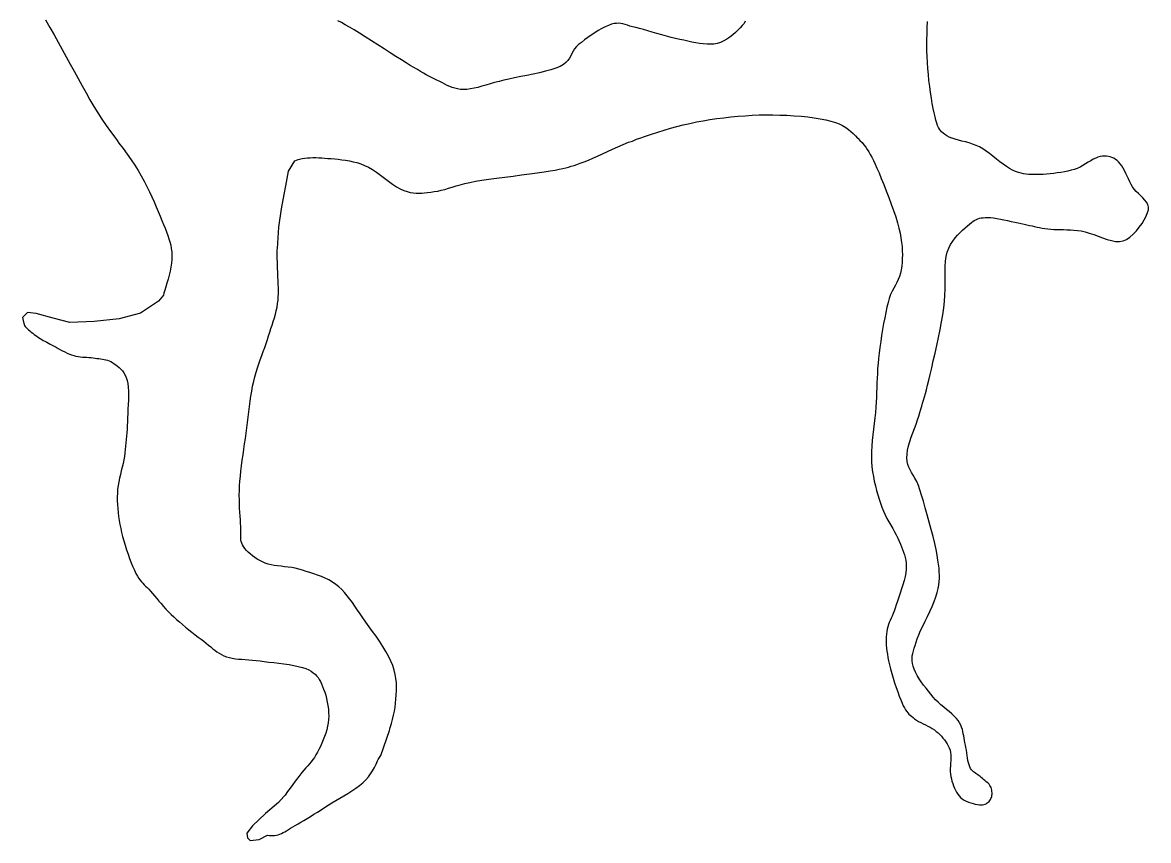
# Model space of a CAD drawing. Header units: inches. Extents: x 1341578 to 1502124, y 557203 to 748561.
# Drawn here: x 1496427 to 1497096, y 603491 to 603977 of the extents above; entities that cross this region are included whole.
import ezdxf

# ---------------------------------------------------------------- set-up
doc = ezdxf.new("R2010")
doc.units = ezdxf.units.IN
doc.header["$MEASUREMENT"] = 0
doc.layers.add('Zipcode', color=7, linetype='Continuous')

msp = doc.modelspace()

# ---------------------------------------------------------------- linework, layer by layer
at = {"layer": 'Zipcode'}
for points in [[(1496440.83, 603978.85), (1496443.39, 603974.37), (1496445.91, 603969.94), (1496448.37, 603965.62), (1496450.77, 603961.33), (1496453.14, 603957.02), (1496455.5, 603952.69), (1496457.85, 603948.36), (1496460.18, 603944.06), (1496462.51, 603939.8), (1496464.84, 603935.61), (1496467.18, 603931.5), (1496469.52, 603927.5), (1496471.88, 603923.62), (1496474.3, 603919.86), (1496476.79, 603916.21), (1496479.32, 603912.65), (1496481.88, 603909.17), (1496483.36, 603907.18), (1496483.37, 603907.17), (1496484.41, 603905.77), (1496486.89, 603902.42), (1496489.3, 603899.13), (1496491.6, 603895.87), (1496493.76, 603892.65), (1496495.76, 603889.45), (1496497.61, 603886.26), (1496499.34, 603883.09), (1496500.97, 603879.95), (1496502.5, 603876.84), (1496503.94, 603873.8), (1496505.28, 603870.82), (1496506.55, 603867.91), (1496507.73, 603865.1), (1496508.84, 603862.39), (1496509.88, 603859.8), (1496510.86, 603857.37), (1496511.78, 603855.09), (1496512.63, 603852.95), (1496513.4, 603850.89), (1496514.07, 603848.91), (1496514.67, 603846.97), (1496515.15, 603845.03), (1496515.53, 603843.06), (1496515.78, 603841.04), (1496515.92, 603838.93), (1496515.88, 603836.71), (1496515.65, 603834.39), (1496515.28, 603832), (1496514.78, 603829.6), (1496514.2, 603827.19), (1496513.57, 603824.83), (1496512.92, 603822.56), (1496512.28, 603820.39), (1496511.68, 603818.37), (1496511.17, 603816.54), (1496510.9, 603815.45), (1496508.01, 603811.85), (1496497.19, 603804.59), (1496484.52, 603801.25), (1496469.77, 603799.71), (1496455.23, 603799.19), (1496445.25, 603801.67), (1496435.27, 603804.49), (1496430.03, 603804.99), (1496427.12, 603802.17), (1496427.81, 603798.54), (1496428.13, 603798.31), (1496428.09, 603798.2), (1496428.14, 603797.81), (1496428.36, 603797.35), (1496428.75, 603796.81), (1496429.28, 603796.2), (1496429.93, 603795.54), (1496430.67, 603794.84), (1496431.48, 603794.13), (1496432.34, 603793.42), (1496433.22, 603792.71), (1496434.1, 603792.04), (1496434.95, 603791.4), (1496435.79, 603790.8), (1496436.66, 603790.22), (1496437.56, 603789.65), (1496438.5, 603789.08), (1496439.47, 603788.53), (1496440.46, 603787.98), (1496441.49, 603787.41), (1496442.54, 603786.84), (1496443.62, 603786.27), (1496444.74, 603785.68), (1496445.9, 603785.06), (1496447.11, 603784.39), (1496448.37, 603783.69), (1496449.65, 603782.99), (1496450.97, 603782.29), (1496452.29, 603781.62), (1496453.62, 603780.98), (1496454.95, 603780.4), (1496456.26, 603779.88), (1496457.56, 603779.44), (1496458.84, 603779.11), (1496460.14, 603778.88), (1496461.45, 603778.71), (1496462.75, 603778.59), (1496464.05, 603778.52), (1496465.34, 603778.46), (1496466.6, 603778.39), (1496467.85, 603778.31), (1496469.06, 603778.19), (1496470.23, 603778.02), (1496471.37, 603777.84), (1496472.47, 603777.69), (1496473.55, 603777.56), (1496474.6, 603777.41), (1496475.63, 603777.25), (1496476.64, 603777.03), (1496477.64, 603776.75), (1496478.61, 603776.38), (1496479.58, 603775.92), (1496480.53, 603775.32), (1496481.51, 603774.65), (1496482.52, 603773.94), (1496483.54, 603773.17), (1496484.55, 603772.34), (1496485.54, 603771.42), (1496486.47, 603770.38), (1496487.33, 603769.21), (1496488.1, 603767.9), (1496488.76, 603766.42), (1496489.27, 603764.76), (1496489.64, 603762.84), (1496489.88, 603760.67), (1496490.01, 603758.27), (1496490.04, 603755.71), (1496490, 603753.05), (1496489.91, 603750.34), (1496489.78, 603747.64), (1496489.65, 603744.99), (1496489.51, 603742.47), (1496489.41, 603740.11), (1496489.32, 603737.9), (1496489.21, 603735.76), (1496489.09, 603733.69), (1496488.95, 603731.67), (1496488.78, 603729.68), (1496488.59, 603727.7), (1496488.39, 603725.72), (1496488.16, 603723.72), (1496487.9, 603721.68), (1496487.62, 603719.61), (1496487.27, 603717.49), (1496486.83, 603715.36), (1496486.34, 603713.22), (1496485.8, 603711.06), (1496485.27, 603708.89), (1496484.76, 603706.72), (1496484.29, 603704.52), (1496483.9, 603702.3), (1496483.61, 603700.08), (1496483.46, 603697.83), (1496483.41, 603695.56), (1496483.44, 603693.27), (1496483.53, 603690.97), (1496483.69, 603688.64), (1496483.91, 603686.3), (1496484.2, 603683.95), (1496484.56, 603681.58), (1496484.97, 603679.22), (1496485.44, 603676.83), (1496485.97, 603674.45), (1496486.57, 603671.98), (1496487.28, 603669.41), (1496488.08, 603666.77), (1496488.94, 603664.1), (1496489.85, 603661.45), (1496490.78, 603658.85), (1496491.74, 603656.38), (1496492.7, 603654.06), (1496493.63, 603651.93), (1496494.51, 603650.04), (1496495.36, 603648.44), (1496496.17, 603647.12), (1496496.97, 603646), (1496497.76, 603645.04), (1496498.56, 603644.19), (1496499.39, 603643.37), (1496500.26, 603642.56), (1496501.19, 603641.67), (1496502.17, 603640.66), (1496503.25, 603639.48), (1496504.4, 603638.13), (1496505.61, 603636.72), (1496506.86, 603635.23), (1496508.17, 603633.69), (1496509.53, 603632.11), (1496510.92, 603630.52), (1496512.37, 603628.92), (1496513.86, 603627.33), (1496515.38, 603625.76), (1496516.94, 603624.25), (1496518.57, 603622.75), (1496520.32, 603621.22), (1496522.13, 603619.69), (1496524, 603618.15), (1496525.89, 603616.63), (1496527.78, 603615.13), (1496529.64, 603613.69), (1496531.45, 603612.3), (1496533.19, 603610.98), (1496534.82, 603609.75), (1496536.32, 603608.59), (1496537.69, 603607.46), (1496538.98, 603606.38), (1496540.23, 603605.36), (1496541.44, 603604.39), (1496542.67, 603603.48), (1496543.94, 603602.63), (1496545.28, 603601.86), (1496546.73, 603601.16), (1496548.32, 603600.53), (1496550.02, 603600.03), (1496551.78, 603599.65), (1496553.6, 603599.38), (1496555.48, 603599.19), (1496557.42, 603599.04), (1496559.44, 603598.92), (1496561.53, 603598.8), (1496563.69, 603598.63), (1496565.92, 603598.42), (1496568.24, 603598.13), (1496570.75, 603597.78), (1496573.49, 603597.44), (1496576.41, 603597.09), (1496579.43, 603596.73), (1496582.46, 603596.34), (1496585.46, 603595.9), (1496588.33, 603595.41), (1496590.99, 603594.86), (1496593.39, 603594.23), (1496595.45, 603593.53), (1496597.16, 603592.76), (1496598.64, 603591.95), (1496599.89, 603591.09), (1496600.97, 603590.19), (1496601.89, 603589.21), (1496602.7, 603588.15), (1496603.41, 603587.02), (1496604.08, 603585.79), (1496604.73, 603584.45), (1496605.39, 603583), (1496606.04, 603581.4), (1496606.67, 603579.63), (1496607.25, 603577.74), (1496607.77, 603575.75), (1496608.22, 603573.68), (1496608.59, 603571.57), (1496608.85, 603569.45), (1496609.02, 603567.34), (1496609.06, 603565.26), (1496608.98, 603563.26), (1496608.75, 603561.28), (1496608.37, 603559.26), (1496607.87, 603557.22), (1496607.24, 603555.18), (1496606.54, 603553.15), (1496605.77, 603551.16), (1496604.94, 603549.2), (1496604.08, 603547.32), (1496603.21, 603545.52), (1496602.35, 603543.82), (1496601.47, 603542.24), (1496600.57, 603540.82), (1496599.62, 603539.49), (1496598.64, 603538.24), (1496597.62, 603537.02), (1496596.57, 603535.8), (1496595.47, 603534.55), (1496594.33, 603533.24), (1496593.16, 603531.82), (1496591.93, 603530.27), (1496590.62, 603528.55), (1496589.21, 603526.66), (1496587.73, 603524.66), (1496586.18, 603522.6), (1496584.62, 603520.51), (1496583.08, 603518.43), (1496582.36, 603517.49), (1496579.24, 603514), (1496571.57, 603507.51), (1496563.75, 603500.2), (1496560.4, 603495.69), (1496560.7, 603493.09), (1496562.38, 603491.43), (1496567.77, 603491.96), (1496572.77, 603494.55), (1496573.78, 603494.4), (1496574.81, 603494.33), (1496575.87, 603494.33), (1496576.92, 603494.41), (1496577.96, 603494.58), (1496578.95, 603494.84), (1496579.94, 603495.18), (1496580.91, 603495.58), (1496581.91, 603496.07), (1496582.93, 603496.62), (1496584.01, 603497.24), (1496585.16, 603497.91), (1496586.4, 603498.66), (1496587.75, 603499.47), (1496589.21, 603500.33), (1496590.81, 603501.26), (1496592.54, 603502.28), (1496594.36, 603503.37), (1496596.27, 603504.54), (1496598.26, 603505.75), (1496600.3, 603507.01), (1496602.38, 603508.31), (1496604.49, 603509.64), (1496606.6, 603510.99), (1496608.7, 603512.34), (1496610.87, 603513.7), (1496613.18, 603515.09), (1496615.59, 603516.51), (1496618.03, 603517.95), (1496620.48, 603519.42), (1496622.87, 603520.93), (1496625.18, 603522.49), (1496627.35, 603524.09), (1496629.34, 603525.74), (1496631.1, 603527.45), (1496632.63, 603529.2), (1496633.97, 603531.01), (1496635.16, 603532.85), (1496636.22, 603534.75), (1496637.18, 603536.68), (1496638.05, 603538.66), (1496638.42, 603539.57), (1496640.11, 603541.87), (1496645.26, 603556.85), (1496645.32, 603557.63), (1496645.62, 603558.51), (1496646.36, 603560.93), (1496647.03, 603563.36), (1496647.62, 603565.8), (1496648.09, 603568.24), (1496648.45, 603570.67), (1496648.73, 603573.07), (1496648.99, 603575.47), (1496649.18, 603577.86), (1496649.3, 603580.26), (1496649.33, 603582.69), (1496649.23, 603585.13), (1496648.98, 603587.59), (1496648.56, 603590.11), (1496647.95, 603592.67), (1496647.11, 603595.28), (1496645.99, 603598), (1496644.59, 603600.85), (1496642.96, 603603.78), (1496641.14, 603606.75), (1496639.2, 603609.75), (1496637.18, 603612.71), (1496635.14, 603615.62), (1496633.12, 603618.44), (1496631.2, 603621.11), (1496629.42, 603623.63), (1496627.76, 603626.01), (1496626.17, 603628.33), (1496624.62, 603630.58), (1496623.1, 603632.74), (1496621.57, 603634.81), (1496620.02, 603636.79), (1496618.43, 603638.67), (1496616.78, 603640.43), (1496615.04, 603642.08), (1496613.18, 603643.58), (1496611.22, 603644.95), (1496609.14, 603646.17), (1496606.97, 603647.25), (1496604.73, 603648.22), (1496602.46, 603649.09), (1496600.16, 603649.88), (1496597.87, 603650.6), (1496595.62, 603651.28), (1496593.41, 603651.92), (1496591.27, 603652.55), (1496589.16, 603653.1), (1496587.04, 603653.52), (1496584.91, 603653.83), (1496582.81, 603654.08), (1496580.73, 603654.31), (1496578.69, 603654.53), (1496576.72, 603654.79), (1496574.82, 603655.13), (1496573.01, 603655.58), (1496571.31, 603656.16), (1496569.68, 603656.89), (1496568.1, 603657.7), (1496566.56, 603658.59), (1496565.09, 603659.55), (1496563.7, 603660.56), (1496562.4, 603661.62), (1496561.21, 603662.7), (1496560.13, 603663.79), (1496559.19, 603664.91), (1496558.38, 603666), (1496557.77, 603667.06), (1496557.33, 603668.07), (1496557.06, 603669.06), (1496556.9, 603670.06), (1496556.84, 603671.1), (1496556.84, 603672.22), (1496556.87, 603673.43), (1496556.9, 603674.78), (1496556.89, 603676.29), (1496556.83, 603677.99), (1496556.69, 603679.87), (1496556.55, 603681.9), (1496556.4, 603684.08), (1496556.25, 603686.37), (1496556.13, 603688.79), (1496556.02, 603691.29), (1496555.96, 603693.89), (1496555.94, 603696.55), (1496555.98, 603699.26), (1496556.11, 603702.02), (1496556.3, 603704.87), (1496556.58, 603707.84), (1496556.9, 603710.91), (1496557.29, 603714.07), (1496557.71, 603717.29), (1496558.16, 603720.54), (1496558.62, 603723.8), (1496559.08, 603727.05), (1496559.54, 603730.26), (1496559.98, 603733.41), (1496560.38, 603736.54), (1496560.77, 603739.7), (1496561.15, 603742.88), (1496561.54, 603746.06), (1496561.94, 603749.22), (1496562.37, 603752.34), (1496562.82, 603755.43), (1496563.31, 603758.44), (1496563.86, 603761.38), (1496564.47, 603764.21), (1496565.13, 603766.94), (1496565.87, 603769.57), (1496566.67, 603772.13), (1496567.5, 603774.61), (1496568.37, 603777.04), (1496569.25, 603779.44), (1496570.14, 603781.84), (1496571.02, 603784.23), (1496571.89, 603786.65), (1496572.74, 603789.13), (1496573.37, 603791.25), (1496574.03, 603793.38), (1496574.72, 603795.5), (1496575.42, 603797.63), (1496576.1, 603799.75), (1496576.76, 603801.88), (1496577.37, 603804), (1496577.91, 603806.12), (1496578.37, 603808.24), (1496578.71, 603810.35), (1496578.96, 603812.41), (1496579.11, 603814.35), (1496579.18, 603816.25), (1496579.19, 603818.12), (1496579.14, 603820.02), (1496579.06, 603822), (1496578.96, 603824.08), (1496578.85, 603826.31), (1496578.76, 603828.75), (1496578.69, 603831.41), (1496578.62, 603834.39), (1496578.52, 603837.68), (1496578.4, 603841.22), (1496578.36, 603842.3), (1496578.62, 603843.16), (1496579.36, 603855.77), (1496581.04, 603866.72), (1496582.54, 603875.08), (1496583.58, 603880.39), (1496585.15, 603889.09), (1496588.93, 603895.17), (1496590.93, 603895.95), (1496591.79, 603896.15), (1496593.31, 603896.49), (1496594.87, 603896.74), (1496596.44, 603896.93), (1496598.04, 603897.05), (1496599.68, 603897.1), (1496601.37, 603897.1), (1496603.1, 603897.05), (1496604.87, 603896.95), (1496606.71, 603896.82), (1496608.61, 603896.65), (1496610.58, 603896.47), (1496612.62, 603896.29), (1496614.73, 603896.08), (1496616.89, 603895.84), (1496619.09, 603895.54), (1496621.33, 603895.15), (1496623.58, 603894.68), (1496625.85, 603894.09), (1496628.12, 603893.36), (1496630.39, 603892.49), (1496632.68, 603891.37), (1496635.03, 603889.97), (1496637.43, 603888.36), (1496639.84, 603886.61), (1496642.27, 603884.8), (1496644.67, 603883.02), (1496647.03, 603881.32), (1496649.34, 603879.8), (1496651.56, 603878.52), (1496653.68, 603877.55), (1496655.68, 603876.88), (1496657.53, 603876.4), (1496659.29, 603876.09), (1496660.98, 603875.93), (1496662.65, 603875.91), (1496664.32, 603875.99), (1496666.03, 603876.14), (1496667.81, 603876.36), (1496669.71, 603876.62), (1496671.75, 603876.89), (1496673.85, 603877.22), (1496675.92, 603877.68), (1496677.99, 603878.24), (1496680.13, 603878.86), (1496682.34, 603879.54), (1496684.7, 603880.26), (1496687.22, 603880.98), (1496689.96, 603881.7), (1496692.94, 603882.4), (1496696.23, 603883.04), (1496699.96, 603883.66), (1496704.21, 603884.28), (1496708.82, 603884.91), (1496713.68, 603885.53), (1496718.65, 603886.16), (1496723.6, 603886.78), (1496728.39, 603887.39), (1496732.9, 603888), (1496737, 603888.59), (1496740.54, 603889.18), (1496743.5, 603889.72), (1496745.99, 603890.19), (1496748.1, 603890.62), (1496749.94, 603891.04), (1496751.6, 603891.47), (1496753.2, 603891.93), (1496754.81, 603892.44), (1496756.56, 603893.05), (1496758.53, 603893.75), (1496760.83, 603894.6), (1496763.39, 603895.59), (1496766.05, 603896.74), (1496768.82, 603897.99), (1496771.68, 603899.33), (1496774.63, 603900.72), (1496777.67, 603902.15), (1496780.78, 603903.57), (1496783.97, 603904.95), (1496787.21, 603906.28), (1496789.48, 603906.95), (1496791.98, 603908.03), (1496793.9, 603908.71), (1496797.37, 603909.9), (1496800.93, 603911.1), (1496804.57, 603912.28), (1496808.27, 603913.42), (1496812.03, 603914.53), (1496815.84, 603915.57), (1496819.7, 603916.55), (1496823.58, 603917.45), (1496827.49, 603918.25), (1496831.45, 603918.97), (1496835.52, 603919.64), (1496839.66, 603920.25), (1496843.85, 603920.8), (1496848.07, 603921.27), (1496852.3, 603921.67), (1496856.51, 603922), (1496860.69, 603922.26), (1496864.81, 603922.42), (1496868.86, 603922.5), (1496872.92, 603922.48), (1496877.09, 603922.4), (1496881.31, 603922.23), (1496885.52, 603921.98), (1496889.67, 603921.65), (1496893.69, 603921.25), (1496897.54, 603920.77), (1496901.15, 603920.2), (1496904.48, 603919.56), (1496907.46, 603918.84), (1496910.08, 603918.03), (1496912.38, 603917.12), (1496914.41, 603916.12), (1496916.21, 603915.04), (1496917.83, 603913.89), (1496919.31, 603912.67), (1496920.68, 603911.4), (1496922, 603910.07), (1496923.31, 603908.72), (1496923.62, 603908.39), (1496924.64, 603907.32), (1496925.93, 603905.97), (1496927.07, 603904.65), (1496928.1, 603903.34), (1496929.06, 603901.99), (1496929.95, 603900.57), (1496930.84, 603899.03), (1496931.73, 603897.32), (1496932.66, 603895.4), (1496933.66, 603893.24), (1496934.76, 603890.79), (1496936.01, 603887.95), (1496937.38, 603884.7), (1496938.84, 603881.14), (1496940.35, 603877.36), (1496941.86, 603873.45), (1496943.33, 603869.49), (1496944.7, 603865.6), (1496945.95, 603861.83), (1496947.01, 603858.31), (1496947.86, 603855.1), (1496948.51, 603852.16), (1496949.03, 603849.38), (1496949.41, 603846.74), (1496949.68, 603844.2), (1496949.83, 603841.77), (1496949.89, 603839.43), (1496949.84, 603837.14), (1496949.7, 603834.89), (1496949.49, 603832.68), (1496949.2, 603830.48), (1496948.78, 603828.39), (1496948.18, 603826.48), (1496947.45, 603824.69), (1496946.62, 603822.98), (1496945.72, 603821.27), (1496944.78, 603819.54), (1496943.84, 603817.69), (1496942.93, 603815.69), (1496942.1, 603813.48), (1496941.36, 603811), (1496940.69, 603808.21), (1496940.03, 603805.16), (1496939.39, 603801.9), (1496938.76, 603798.48), (1496938.16, 603794.96), (1496937.59, 603791.4), (1496937.06, 603787.84), (1496936.56, 603784.34), (1496936.14, 603780.96), (1496935.74, 603777.75), (1496935.43, 603774.7), (1496935.19, 603771.75), (1496935.02, 603768.87), (1496934.89, 603766.05), (1496934.79, 603763.25), (1496934.7, 603760.46), (1496934.62, 603757.64), (1496934.52, 603754.78), (1496934.38, 603751.86), (1496934.2, 603748.84), (1496933.95, 603745.7), (1496933.6, 603742.47), (1496933.22, 603739.15), (1496932.81, 603735.8), (1496932.41, 603732.43), (1496932.04, 603729.07), (1496931.74, 603725.74), (1496931.55, 603722.49), (1496931.48, 603719.32), (1496931.57, 603716.28), (1496931.81, 603713.33), (1496932.18, 603710.43), (1496932.66, 603707.59), (1496933.23, 603704.8), (1496933.87, 603702.07), (1496934.59, 603699.39), (1496935.35, 603696.79), (1496936.15, 603694.26), (1496936.97, 603691.79), (1496937.79, 603689.4), (1496938.68, 603687.1), (1496939.68, 603684.89), (1496940.76, 603682.76), (1496941.88, 603680.7), (1496943.04, 603678.7), (1496944.18, 603676.74), (1496945.27, 603674.83), (1496946.3, 603672.96), (1496947.22, 603671.1), (1496948.01, 603669.26), (1496948.73, 603667.48), (1496949.4, 603665.79), (1496950.04, 603664.19), (1496950.61, 603662.63), (1496951.12, 603661.08), (1496951.54, 603659.52), (1496951.87, 603657.91), (1496952.08, 603656.23), (1496952.18, 603654.46), (1496952.12, 603652.54), (1496951.89, 603650.45), (1496951.47, 603648.19), (1496950.9, 603645.81), (1496950.2, 603643.34), (1496949.43, 603640.85), (1496948.61, 603638.37), (1496947.78, 603635.94), (1496946.97, 603633.62), (1496946.24, 603631.46), (1496945.6, 603629.49), (1496945.01, 603627.74), (1496944.41, 603626.17), (1496943.79, 603624.74), (1496943.2, 603623.41), (1496942.62, 603622.15), (1496942.09, 603620.92), (1496941.6, 603619.67), (1496941.19, 603618.38), (1496940.85, 603617), (1496940.6, 603615.51), (1496940.44, 603613.94), (1496940.33, 603612.37), (1496940.28, 603610.78), (1496940.29, 603609.16), (1496940.35, 603607.5), (1496940.49, 603605.77), (1496940.7, 603603.99), (1496940.97, 603602.13), (1496941.31, 603600.17), (1496941.73, 603598.1), (1496942.25, 603595.84), (1496942.89, 603593.34), (1496943.62, 603590.66), (1496944.45, 603587.89), (1496945.31, 603585.09), (1496946.22, 603582.33), (1496947.12, 603579.67), (1496948.03, 603577.2), (1496948.89, 603574.99), (1496949.7, 603573.08), (1496950.44, 603571.5), (1496951.14, 603570.17), (1496951.81, 603569.05), (1496952.47, 603568.11), (1496953.14, 603567.28), (1496953.83, 603566.55), (1496954.57, 603565.86), (1496955.36, 603565.18), (1496956.23, 603564.47), (1496957.2, 603563.68), (1496958.28, 603562.88), (1496959.51, 603562.13), (1496960.8, 603561.43), (1496962.18, 603560.74), (1496963.57, 603560.07), (1496964.99, 603559.39), (1496966.37, 603558.69), (1496967.69, 603557.95), (1496968.93, 603557.14), (1496970.05, 603556.25), (1496971.09, 603555.3), (1496972.1, 603554.32), (1496973.08, 603553.31), (1496974.01, 603552.26), (1496974.9, 603551.17), (1496975.72, 603550.04), (1496976.47, 603548.87), (1496977.13, 603547.64), (1496977.72, 603546.38), (1496978.2, 603545.07), (1496978.53, 603543.67), (1496978.7, 603542.18), (1496978.74, 603540.6), (1496978.68, 603538.99), (1496978.59, 603537.33), (1496978.47, 603535.68), (1496978.38, 603534.03), (1496978.36, 603532.43), (1496978.44, 603530.89), (1496978.67, 603529.44), (1496979.01, 603528.03), (1496979.38, 603526.62), (1496979.81, 603525.22), (1496980.3, 603523.85), (1496980.83, 603522.51), (1496981.43, 603521.24), (1496982.09, 603520.04), (1496982.8, 603518.91), (1496983.59, 603517.89), (1496984.45, 603516.99), (1496985.44, 603516.18), (1496986.58, 603515.45), (1496987.84, 603514.81), (1496989.16, 603514.24), (1496990.53, 603513.74), (1496991.9, 603513.34), (1496993.23, 603513.02), (1496994.49, 603512.77), (1496995.63, 603512.62), (1496996.62, 603512.54), (1496997.49, 603512.57), (1496998.3, 603512.72), (1496999.04, 603512.96), (1496999.72, 603513.29), (1497000.34, 603513.7), (1497000.9, 603514.17), (1497001.4, 603514.68), (1497001.83, 603515.22), (1497002.21, 603515.77), (1497002.52, 603516.33), (1497002.77, 603516.91), (1497002.96, 603517.57), (1497003.09, 603518.28), (1497003.16, 603519.02), (1497003.17, 603519.8), (1497003.11, 603520.58), (1497003, 603521.37), (1497002.82, 603522.12), (1497002.59, 603522.85), (1497002.3, 603523.54), (1497001.92, 603524.18), (1497001.44, 603524.79), (1497000.88, 603525.39), (1497000.26, 603525.97), (1496999.58, 603526.53), (1496998.88, 603527.1), (1496998.17, 603527.66), (1496997.44, 603528.22), (1496996.76, 603528.78), (1496996.11, 603529.37), (1496995.48, 603529.91), (1496994.82, 603530.39), (1496994.15, 603530.85), (1496993.47, 603531.28), (1496992.81, 603531.74), (1496992.16, 603532.24), (1496991.54, 603532.81), (1496990.95, 603533.48), (1496990.4, 603534.26), (1496989.92, 603535.19), (1496989.51, 603536.29), (1496989.16, 603537.53), (1496988.86, 603538.91), (1496988.61, 603540.38), (1496988.37, 603541.91), (1496988.15, 603543.48), (1496987.92, 603545.06), (1496987.68, 603546.62), (1496987.4, 603548.12), (1496987.09, 603549.54), (1496986.78, 603550.9), (1496986.53, 603552.24), (1496986.32, 603553.55), (1496986.09, 603554.84), (1496985.84, 603556.12), (1496985.53, 603557.41), (1496985.12, 603558.7), (1496984.6, 603559.99), (1496983.93, 603561.31), (1496983.09, 603562.66), (1496982.03, 603563.99), (1496980.76, 603565.32), (1496979.34, 603566.65), (1496977.79, 603567.98), (1496976.16, 603569.32), (1496974.49, 603570.7), (1496972.82, 603572.1), (1496971.2, 603573.55), (1496969.65, 603575.07), (1496968.24, 603576.64), (1496966.85, 603578.3), (1496965.42, 603580.05), (1496963.97, 603581.88), (1496962.54, 603583.74), (1496961.16, 603585.64), (1496959.87, 603587.55), (1496958.7, 603589.45), (1496957.68, 603591.33), (1496956.85, 603593.16), (1496956.26, 603594.93), (1496955.88, 603596.59), (1496955.68, 603598.14), (1496955.66, 603599.61), (1496955.78, 603601.06), (1496956.03, 603602.52), (1496956.41, 603604.01), (1496956.89, 603605.6), (1496957.45, 603607.3), (1496958.08, 603609.17), (1496958.77, 603611.24), (1496959.64, 603613.56), (1496960.74, 603616.1), (1496962.01, 603618.81), (1496963.4, 603621.66), (1496964.84, 603624.58), (1496966.28, 603627.53), (1496967.62, 603630.46), (1496968.84, 603633.33), (1496969.84, 603636.08), (1496970.59, 603638.66), (1496971.11, 603641.02), (1496971.49, 603643.17), (1496971.76, 603645.19), (1496971.9, 603647.14), (1496971.93, 603649.08), (1496971.84, 603651.07), (1496971.66, 603653.19), (1496971.36, 603655.48), (1496970.99, 603658.04), (1496970.52, 603660.91), (1496969.9, 603664.21), (1496969.09, 603667.93), (1496968.14, 603671.95), (1496967.06, 603676.18), (1496965.91, 603680.52), (1496964.72, 603684.81), (1496963.53, 603688.99), (1496962.38, 603692.95), (1496961.3, 603696.55), (1496960.34, 603699.7), (1496959.39, 603702.37), (1496958.39, 603704.68), (1496957.35, 603706.67), (1496956.33, 603708.45), (1496955.37, 603710.07), (1496954.47, 603711.64), (1496953.72, 603713.2), (1496953.12, 603714.85), (1496952.72, 603716.66), (1496952.55, 603718.71), (1496952.66, 603720.98), (1496953.03, 603723.37), (1496953.62, 603725.86), (1496954.36, 603728.42), (1496955.22, 603731.01), (1496956.16, 603733.61), (1496957.11, 603736.21), (1496958.04, 603738.75), (1496958.89, 603741.22), (1496959.62, 603743.59), (1496960.25, 603745.76), (1496960.84, 603747.72), (1496961.41, 603749.53), (1496961.95, 603751.3), (1496962.49, 603753.07), (1496963.05, 603754.93), (1496963.62, 603756.96), (1496964.23, 603759.23), (1496964.89, 603761.82), (1496965.6, 603764.81), (1496966.41, 603768.27), (1496967.31, 603772.17), (1496968.28, 603776.42), (1496969.3, 603780.9), (1496970.32, 603785.55), (1496971.32, 603790.26), (1496972.27, 603794.93), (1496973.14, 603799.47), (1496973.91, 603803.79), (1496974.54, 603807.78), (1496974.97, 603811.57), (1496975.2, 603815.31), (1496975.3, 603818.96), (1496975.3, 603822.54), (1496975.27, 603826), (1496975.26, 603829.32), (1496975.34, 603832.5), (1496975.53, 603835.5), (1496975.93, 603838.32), (1496976.55, 603840.92), (1496977.44, 603843.31), (1496978.53, 603845.51), (1496979.8, 603847.52), (1496981.2, 603849.37), (1496982.68, 603851.06), (1496984.2, 603852.61), (1496985.72, 603854.02), (1496987.2, 603855.31), (1496988.61, 603856.49), (1496989.88, 603857.56), (1496991.02, 603858.5), (1496992.05, 603859.28), (1496993, 603859.91), (1496993.92, 603860.41), (1496994.82, 603860.79), (1496995.77, 603861.07), (1496996.78, 603861.26), (1496997.9, 603861.39), (1496999.16, 603861.46), (1497000.59, 603861.49), (1497002.24, 603861.43), (1497004.06, 603861.24), (1497006.03, 603860.95), (1497008.11, 603860.56), (1497010.26, 603860.12), (1497012.42, 603859.65), (1497014.58, 603859.16), (1497016.68, 603858.69), (1497018.69, 603858.26), (1497020.55, 603857.87), (1497022.27, 603857.53), (1497023.9, 603857.19), (1497025.45, 603856.84), (1497026.94, 603856.49), (1497028.42, 603856.16), (1497029.89, 603855.83), (1497031.39, 603855.53), (1497032.94, 603855.24), (1497034.57, 603854.97), (1497036.28, 603854.74), (1497038.08, 603854.56), (1497039.92, 603854.45), (1497041.79, 603854.38), (1497043.7, 603854.34), (1497045.65, 603854.31), (1497047.65, 603854.26), (1497049.71, 603854.18), (1497051.81, 603854.04), (1497053.96, 603853.83), (1497056.17, 603853.53), (1497058.49, 603853.03), (1497060.97, 603852.26), (1497063.56, 603851.35), (1497066.21, 603850.35), (1497068.88, 603849.37), (1497071.53, 603848.48), (1497074.11, 603847.77), (1497076.58, 603847.35), (1497078.89, 603847.28), (1497081, 603847.66), (1497083.02, 603848.54), (1497085.03, 603849.88), (1497087.02, 603851.58), (1497088.91, 603853.54), (1497090.68, 603855.7), (1497092.28, 603857.95), (1497093.66, 603860.2), (1497094.79, 603862.38), (1497095.61, 603864.39), (1497096.08, 603866.16), (1497096.12, 603867.7), (1497095.74, 603869.16), (1497095.02, 603870.55), (1497094.02, 603871.87), (1497092.83, 603873.16), (1497091.52, 603874.43), (1497090.17, 603875.7), (1497088.85, 603876.99), (1497087.66, 603878.32), (1497086.66, 603879.7), (1497085.79, 603881.18), (1497084.97, 603882.77), (1497084.18, 603884.41), (1497083.39, 603886.09), (1497082.61, 603887.74), (1497081.83, 603889.34), (1497081.03, 603890.86), (1497080.2, 603892.25), (1497079.32, 603893.47), (1497078.39, 603894.49), (1497077.43, 603895.34), (1497076.45, 603896.06), (1497075.45, 603896.67), (1497074.43, 603897.16), (1497073.37, 603897.55), (1497072.29, 603897.8), (1497071.16, 603897.96), (1497069.98, 603898.01), (1497068.75, 603897.94), (1497067.46, 603897.78), (1497066.13, 603897.43), (1497064.75, 603896.86), (1497063.33, 603896.13), (1497061.86, 603895.27), (1497060.35, 603894.33), (1497058.79, 603893.36), (1497057.19, 603892.4), (1497055.52, 603891.51), (1497053.83, 603890.72), (1497052.06, 603890.09), (1497050.21, 603889.58), (1497048.24, 603889.11), (1497046.19, 603888.68), (1497044.08, 603888.29), (1497041.94, 603887.95), (1497039.79, 603887.66), (1497037.67, 603887.43), (1497035.59, 603887.26), (1497033.59, 603887.13), (1497031.71, 603887.08), (1497029.92, 603887.06), (1497028.23, 603887.05), (1497026.61, 603887.07), (1497025.05, 603887.14), (1497023.5, 603887.28), (1497021.96, 603887.51), (1497020.4, 603887.84), (1497018.8, 603888.28), (1497017.13, 603888.86), (1497015.39, 603889.6), (1497013.55, 603890.55), (1497011.67, 603891.76), (1497009.73, 603893.15), (1497007.76, 603894.66), (1497005.76, 603896.26), (1497003.74, 603897.88), (1497001.72, 603899.47), (1496999.7, 603900.95), (1496997.7, 603902.3), (1496995.73, 603903.45), (1496993.72, 603904.38), (1496991.63, 603905.16), (1496989.49, 603905.82), (1496987.34, 603906.4), (1496985.21, 603906.92), (1496983.15, 603907.44), (1496981.19, 603907.97), (1496979.46, 603908.55), (1496979.37, 603908.57), (1496977.72, 603909.26), (1496976.28, 603910.08), (1496975.07, 603910.92), (1496974.05, 603911.69), (1496973.2, 603912.44), (1496972.49, 603913.22), (1496971.87, 603914.08), (1496971.34, 603915.07), (1496970.85, 603916.24), (1496970.37, 603917.63), (1496969.87, 603919.3), (1496969.32, 603921.3), (1496968.76, 603923.65), (1496968.19, 603926.34), (1496967.64, 603929.29), (1496967.11, 603932.48), (1496966.61, 603935.84), (1496966.14, 603939.34), (1496965.71, 603942.9), (1496965.34, 603946.52), (1496965.01, 603950.11), (1496964.76, 603953.63), (1496964.58, 603957.07), (1496964.49, 603960.44), (1496964.47, 603963.8), (1496964.51, 603967.19), (1496964.58, 603970.66), (1496964.68, 603974.26), (1496964.76, 603978.04)], [(1496856.55, 603978.12), (1496855.8, 603976.83), (1496854.78, 603975.54), (1496853.57, 603974.17), (1496852.21, 603972.75), (1496850.71, 603971.33), (1496849.09, 603969.94), (1496847.37, 603968.63), (1496845.57, 603967.43), (1496843.72, 603966.38), (1496841.82, 603965.54), (1496839.92, 603964.93), (1496837.97, 603964.56), (1496835.92, 603964.41), (1496833.82, 603964.44), (1496831.63, 603964.62), (1496829.4, 603964.92), (1496827.11, 603965.31), (1496824.77, 603965.77), (1496822.4, 603966.27), (1496820.01, 603966.78), (1496817.59, 603967.27), (1496815.09, 603967.81), (1496812.44, 603968.46), (1496809.68, 603969.19), (1496806.88, 603969.99), (1496804.07, 603970.81), (1496801.3, 603971.63), (1496798.61, 603972.42), (1496796.06, 603973.15), (1496793.68, 603973.79), (1496791.53, 603974.31), (1496789.62, 603974.77), (1496787.97, 603975.25), (1496786.48, 603975.71), (1496785.13, 603976.13), (1496783.87, 603976.48), (1496782.63, 603976.74), (1496781.38, 603976.87), (1496780.06, 603976.86), (1496778.63, 603976.67), (1496777.03, 603976.28), (1496775.24, 603975.64), (1496773.31, 603974.79), (1496771.29, 603973.73), (1496769.2, 603972.52), (1496767.07, 603971.21), (1496764.97, 603969.81), (1496762.93, 603968.37), (1496760.98, 603966.96), (1496759.17, 603965.57), (1496757.54, 603964.27), (1496756.2, 603963), (1496755.15, 603961.66), (1496754.31, 603960.29), (1496753.6, 603958.92), (1496752.89, 603957.55), (1496752.12, 603956.19), (1496751.2, 603954.88), (1496750.01, 603953.61), (1496748.48, 603952.42), (1496746.5, 603951.31), (1496744.02, 603950.28), (1496741.1, 603949.31), (1496737.82, 603948.4), (1496734.29, 603947.54), (1496730.59, 603946.73), (1496726.83, 603945.96), (1496723.11, 603945.21), (1496719.5, 603944.48), (1496716.13, 603943.78), (1496713.07, 603943.09), (1496710.25, 603942.38), (1496707.55, 603941.63), (1496704.94, 603940.88), (1496702.44, 603940.15), (1496700.02, 603939.46), (1496697.69, 603938.84), (1496695.45, 603938.32), (1496693.28, 603937.92), (1496691.19, 603937.65), (1496689.17, 603937.56), (1496687.28, 603937.65), (1496685.53, 603937.88), (1496683.92, 603938.26), (1496682.4, 603938.75), (1496680.93, 603939.34), (1496679.49, 603940.01), (1496678.05, 603940.74), (1496676.57, 603941.51), (1496675.02, 603942.31), (1496673.38, 603943.1), (1496671.71, 603943.88), (1496670.11, 603944.67), (1496668.54, 603945.49), (1496666.95, 603946.34), (1496665.32, 603947.25), (1496663.63, 603948.23), (1496663.59, 603948.25), (1496661.74, 603949.34), (1496659.72, 603950.54), (1496657.49, 603951.88), (1496655.03, 603953.38), (1496652.2, 603955.11), (1496649.01, 603957.11), (1496645.55, 603959.33), (1496641.91, 603961.67), (1496638.16, 603964.07), (1496634.43, 603966.47), (1496630.78, 603968.79), (1496627.31, 603970.98), (1496624.12, 603972.94), (1496621.31, 603974.62), (1496618.83, 603976.04), (1496616.58, 603977.31), (1496614.53, 603978.42)]]:
    msp.add_lwpolyline(points, dxfattribs=at)

doc.saveas('drawing.dxf')
